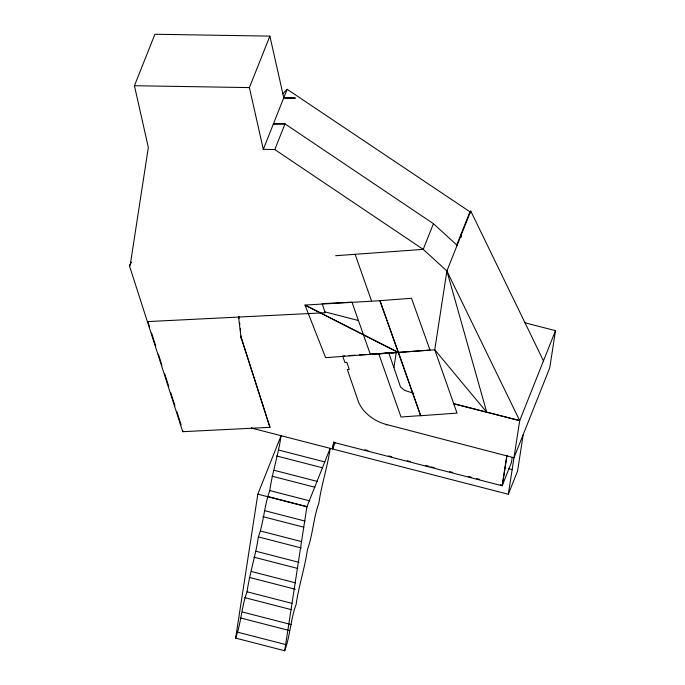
<?xml version="1.0" encoding="UTF-8"?>
<svg xmlns="http://www.w3.org/2000/svg" width="685" height="685" viewBox="0 0 685 685"><rect width="100%" height="100%" fill="white"/><g stroke="black" fill="none" stroke-linecap="round" stroke-linejoin="round"><path stroke-width="1.03" d="M240.923 336.515L269.958 427.337L182.741 431.687L129.508 266.003L130.278 264.658L148.345 147.498L134.44 85.719L154.921 34.25L269.881 36.125L283.796 97.895L295.278 98.083L283.796 97.895M235.631 638.103L257.825 494.159L281.081 435.711C278.461 454.309 272.399 471.982 269.77 490.58C264.247 505.556 263.888 521.936 258.356 536.903C255.728 555.509 249.674 573.174 247.045 591.78C241.514 606.756 241.154 623.136 235.631 638.103L284.703 650.75C290.234 635.774 290.594 619.394 296.117 604.427C298.746 585.821 304.808 568.156 307.428 549.55C312.959 534.583 313.319 518.202 318.85 503.227C321.479 484.62 327.533 466.956 330.161 448.35L306.897 506.806L284.703 650.75M332.807 448.435L333.826 441.799M393.892 367.691L396.307 352.013M543.479 360.867L470.758 211.023L446.894 270.986L434.744 349.77L457.032 413.123L420.667 415.718L379.987 300.655L411.505 298.283L430.017 350.112L391.221 352.998M470.449 213.001L470.758 211.023M335.162 442.519L332.593 448.983L333.612 442.347L502.173 485.776L506.78 455.91M506.994 455.371L502.388 485.237L500.315 484.697M512.209 457.409L511.412 462.555L502.173 485.776M251.618 427.517L251.404 428.056L508.338 494.262L519.701 420.624L555.492 330.667L524.633 322.721M523.212 434.547L517.577 471.049L508.338 494.262M555.492 330.667L549.764 367.811L513.973 457.76L385.184 424.161A35.552 26.467 21.7 0 1 358.401 401.735L347.338 369.515L349.256 369.395L346.841 362.356L344.923 362.485L342.714 356.029L344.803 355.892M398.405 352.638L304.996 305.125L325.64 357.656L398.422 352.261M129.508 266.003L131.083 262.055M130.278 264.658L131.066 262.68M453.778 403.859L519.701 420.624L446.894 270.986L423.219 249.374L274.788 149.553L263.314 149.364L249.4 87.594L269.881 36.125M263.314 149.364L287.126 89.298L469.953 211.811L456.433 245.795M274.788 149.553L285.011 123.874L433.434 223.695L457.118 245.307M182.741 431.687L183.041 430.942M238.585 317.061L241.163 338.621M241.137 335.975L240.837 336.72L269.958 427.337M433.434 223.695L423.219 249.374L335.633 255.719M398.43 352.561L379.918 300.732L305.022 305.048L398.499 352.484L420.667 415.718M273.264 124.139L285.011 123.874L273.529 123.685M282.837 93.913L287.126 89.298M389.149 353.143L378.796 353.888L401.008 417.019L420.71 415.615M348.999 355.618L355.292 355.207M359.488 354.933L365.781 354.522M369.977 354.248L376.27 353.837M380.466 353.563L387.804 353.083M147.378 321.608L325.127 312.745L322.198 303.643L351.97 302.154L370.337 354.368L434.744 349.77L486.735 412.242L446.894 270.986M134.44 85.719L249.4 87.594M324.442 311.752L358.383 320.503M413.749 393.318L404.578 390.39L400.528 387.034L388.857 353.015M454.9 403.927L519.701 420.624M386.331 424.46L386.845 425.008L386.503 424.503M508.279 468.651L512.414 469.713M364.857 449.797L367.956 450.593M388.635 455.919L391.743 456.724M407.25 460.722L410.349 461.519M425.864 465.517L428.964 466.314M431.036 466.845L434.136 467.649M449.651 471.648L452.751 472.444M468.266 476.443L471.366 477.239M476.537 478.575L479.637 479.372M278.863 450.105L324.87 461.955M276.543 455.945L322.549 467.804M274.317 470.338L317.258 481.409M271.996 476.186L314.937 487.249M269.77 490.58L309.646 500.855M267.45 496.428L307.325 506.703M257.825 494.159L306.897 506.806M265.232 510.822L305.099 521.097M262.903 516.67L303.798 527.202M260.685 531.063L301.58 541.595M258.356 536.903L301.297 547.974M256.139 551.297L299.08 562.368M253.81 557.145L297.778 568.473M251.592 571.538L295.552 582.866M249.263 577.387L295.278 589.237M247.045 591.78L292.033 603.374M244.716 597.628L291.75 609.744M242.499 612.022L291.579 624.669M240.17 617.861L289.25 630.508M237.952 632.264L286.005 644.645M460.671 235.066L461.39 237.07M355.087 254.238L371.458 300.766M147.994 321.873L149.621 326.925M151.565 332.978L155.786 346.105M158.381 354.188L161.951 365.293M164.546 373.376L168.767 386.503M170.711 392.565L174.932 405.691M176.876 411.753L181.097 424.88M238.885 316.307L239.125 318.379M239.596 322.524L239.836 324.587M240.307 328.731L240.546 330.804"/></g></svg>
